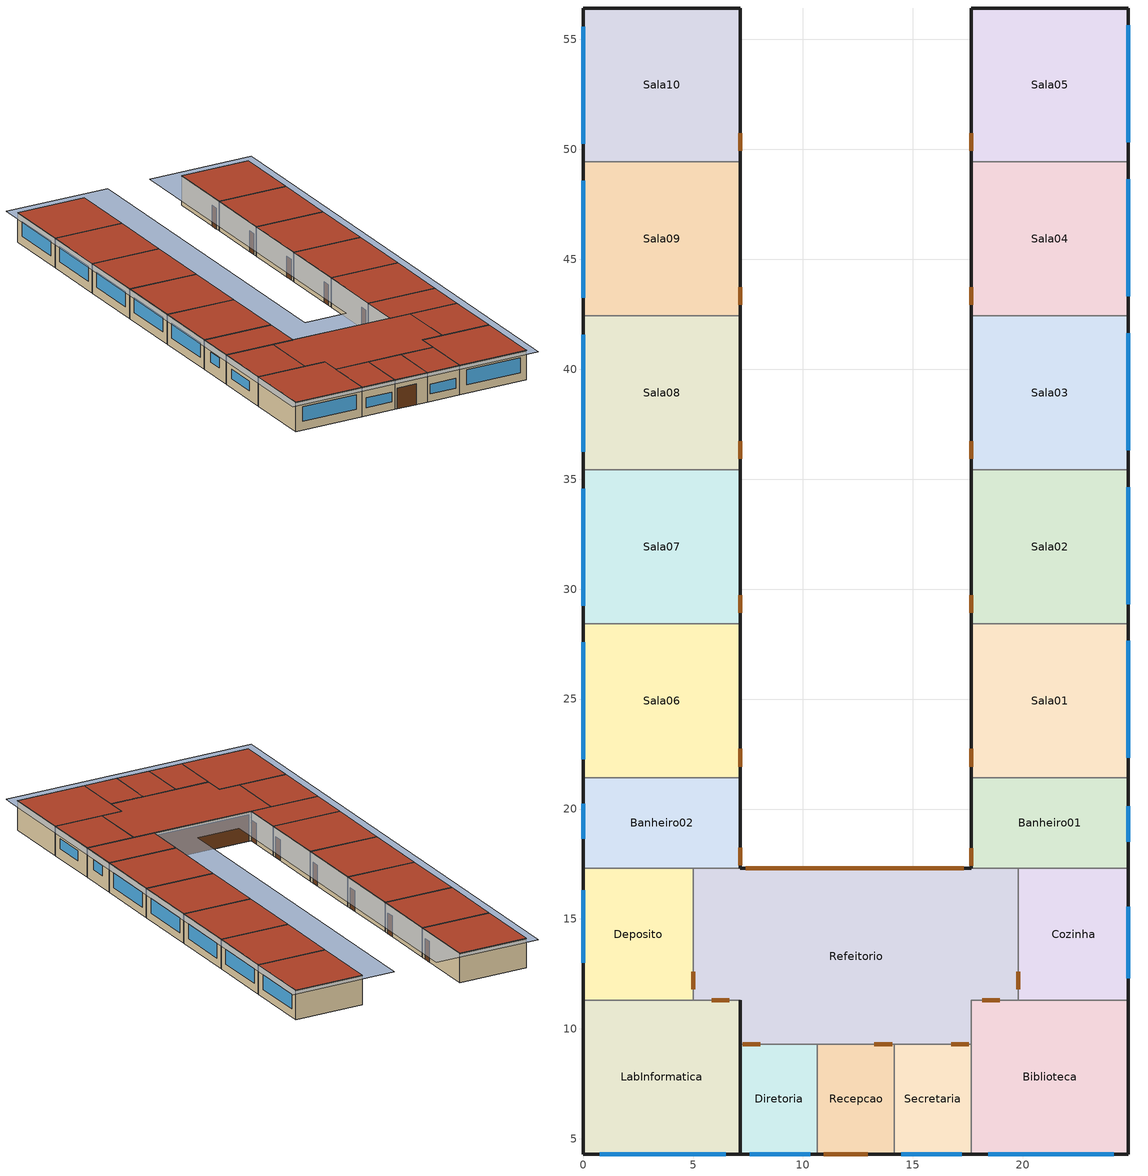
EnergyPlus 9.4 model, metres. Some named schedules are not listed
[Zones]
Banheiro01
 floor othersideconditionsmodel (Laje): 24.8,21.43 24.8,17.31 17.65,17.31 17.65,21.43 z0
 wall outside (Parede): 24.8,17.31 24.8,21.43 / 17.65,21.43 17.65,17.31 z0:3
 wall to Cozinha (Parede): 19.8,17.31 24.8,17.31 z0:3
 wall to Refeitorio (Parede): 17.65,17.31 19.8,17.31 z0:3
 wall to Sala01 (Parede): 24.8,21.43 17.65,21.43 z0:3
 window (VidroSimples): 24.8,18.52 24.8,20.12 z1.23:2.23
 door (PortaMadeira): 17.65,18.21 17.65,17.41 z0:2.1
 roof outside (Cobertura): 24.8,17.31 24.8,21.43 17.65,21.43 17.65,17.31 z3
Banheiro02
 floor othersideconditionsmodel (Laje): 7.15,21.43 7.15,17.31 0,17.31 0,21.43 z0
 wall outside (Parede): 0,21.43 0,17.31 / 7.15,17.31 7.15,21.43 z0:3
 wall to Sala06 (Parede): 7.15,21.43 0,21.43 z0:3
 wall to Refeitorio (Parede): 5,17.31 7.15,17.31 z0:3
 wall to Deposito (Parede): 0,17.31 5,17.31 z0:3
 window (VidroSimples): 0,20.25 0,18.65 z1.19:2.19
 door (PortaMadeira): 7.15,17.44 7.15,18.24 z0:2.1
 roof outside (Cobertura): 7.15,17.31 7.15,21.43 0,21.43 0,17.31 z3
Biblioteca
 floor othersideconditionsmodel (Laje): 24.8,11.31 24.8,4.31 17.65,4.31 17.65,11.31 z0
 wall outside (Parede): 17.65,4.31 24.8,4.31 24.8,11.31 z0:3
 wall to Refeitorio (Parede): 19.8,11.31 17.65,11.31 17.65,9.31 z0:3
 wall to Secretaria (Parede): 17.65,9.31 17.65,4.31 z0:3
 wall to Cozinha (Parede): 24.8,11.31 19.8,11.31 z0:3
 window (VidroSimples): 18.42,4.31 24.14,4.31 z0.88:2.38
 door inside (PortaMadeira): 18.95,11.31 18.15,11.31 z0:2.1
 roof outside (Cobertura): 24.8,4.31 24.8,11.31 17.65,11.31 17.65,4.31 z3
Cozinha
 floor othersideconditionsmodel (Laje): 24.8,17.31 24.8,11.31 19.8,11.31 19.8,17.31 z0
 wall outside (Parede): 24.8,11.31 24.8,17.31 z0:3
 wall to Refeitorio (Parede): 19.8,17.31 19.8,11.31 z0:3
 window (VidroSimples): 24.8,12.31 24.8,15.56 z1.07:2.07
 door inside (PortaMadeira): 19.8,12.61 19.8,11.81 z0:2.1
 roof outside (Cobertura): 24.8,11.31 24.8,17.31 19.8,17.31 19.8,11.31 z3
Deposito
 floor othersideconditionsmodel (Laje): 5,17.31 5,11.31 0,11.31 0,17.31 z0
 wall outside (Parede): 0,17.31 0,11.31 z0:3
 wall to LabInformatica (Parede): 0,11.31 5,11.31 z0:3
 wall to Refeitorio (Parede): 5,11.31 5,17.31 z0:3
 window (VidroSimples): 0,16.3 0,13.02 z0.93:1.93
 door inside (PortaMadeira): 5,11.81 5,12.61 z0:2.1
 roof outside (Cobertura): 5,11.31 5,17.31 0,17.31 0,11.31 z3
Diretoria
 floor othersideconditionsmodel (Laje): 10.65,9.31 10.65,4.31 7.15,4.31 7.15,9.31 z0
 wall outside (Parede): 7.15,9.31 7.15,4.31 10.65,4.31 z0:3
 wall to Refeitorio (Parede): 10.65,9.31 7.15,9.31 z0:3
 wall to Recepcao (Parede): 10.65,4.31 10.65,9.31 z0:3
 window (VidroSimples): 7.57,4.31 10.33,4.31 z0.83:1.83
 door inside (PortaMadeira): 8.05,9.31 7.25,9.31 z0:2.1
 roof outside (Cobertura): 10.65,4.31 10.65,9.31 7.15,9.31 7.15,4.31 z3
LabInformatica
 floor othersideconditionsmodel (Laje): 7.15,11.31 7.15,4.31 0,4.31 0,11.31 z0
 wall outside (Parede): 0,11.31 0,4.31 7.15,4.31 7.15,11.31 z0:3
 wall to Refeitorio (Parede): 7.15,11.31 5,11.31 z0:3
 window (VidroSimples): 0.77,4.31 6.49,4.31 z0.88:2.38
 door inside (PortaMadeira): 6.65,11.31 5.85,11.31 z0:2.1
 roof outside (Cobertura): 7.15,4.31 7.15,11.31 0,11.31 0,4.31 z3
Recepcao
 floor othersideconditionsmodel (Laje): 14.15,9.31 14.15,4.31 10.65,4.31 10.65,9.31 z0
 wall outside (Parede): 10.65,4.31 14.15,4.31 z0:3
 wall to Secretaria (Parede): 14.15,4.31 14.15,9.31 z0:3
 wall to Refeitorio (Parede): 14.15,9.31 10.65,9.31 z0:3
 door (PortaMadeira): 10.93,4.31 12.93,4.31 z0:2.1
 door inside (PortaMadeira): 14.05,9.31 13.25,9.31 z0:2.1
 roof outside (Cobertura): 14.15,4.31 14.15,9.31 10.65,9.31 10.65,4.31 z3
Refeitorio
 floor othersideconditionsmodel (Laje): 19.8,17.31 19.8,11.31 17.65,11.31 17.65,9.31 7.15,9.31 7.15,11.31 5,11.31 5,17.31 z0
 wall outside (Parede): 7.15,11.31 7.15,9.31 / 17.65,17.31 7.15,17.31 z0:3
 wall to Secretaria (Parede): 14.15,9.31 17.65,9.31 z0:3
 door inside (PortaMadeira): 16.75,9.31 17.55,9.31 / 5.85,11.31 6.65,11.31 / 13.25,9.31 14.05,9.31 / 7.25,9.31 8.05,9.31 z0:2.1
 door (PortaMadeira): 17.31,17.31 7.4,17.31 z0:2.68
 roof outside (Cobertura): 17.65,9.31 17.65,11.31 19.8,11.31 19.8,17.31 5,17.31 5,11.31 7.15,11.31 7.15,9.31 z3
Sala01
 floor othersideconditionsmodel (Laje): 24.8,28.43 24.8,21.43 17.65,21.43 17.65,28.43 z0
 wall outside (Parede): 24.8,21.43 24.8,28.43 / 17.65,28.43 17.65,21.43 z0:3
 wall to Sala02 (Parede): 24.8,28.43 17.65,28.43 z0:3
 window (VidroSimples): 24.8,22.32 24.8,27.64 z0.8:2.3
 door (PortaMadeira): 17.65,22.73 17.65,21.93 z0:2.1
 roof outside (Cobertura): 24.8,21.43 24.8,28.43 17.65,28.43 17.65,21.43 z3
Sala02
 floor othersideconditionsmodel (Laje): 24.8,35.43 24.8,28.43 17.65,28.43 17.65,35.43 z0
 wall outside (Parede): 17.65,35.43 17.65,28.43 / 24.8,28.43 24.8,35.43 z0:3
 wall to Sala03 (Parede): 24.8,35.43 17.65,35.43 z0:3
 window (VidroSimples): 24.8,29.32 24.8,34.64 z0.8:2.3
 door (PortaMadeira): 17.65,29.73 17.65,28.93 z0:2.1
 roof outside (Cobertura): 24.8,28.43 24.8,35.43 17.65,35.43 17.65,28.43 z3
Sala03
 floor othersideconditionsmodel (Laje): 24.8,42.43 24.8,35.43 17.65,35.43 17.65,42.43 z0
 wall outside (Parede): 24.8,35.43 24.8,42.43 / 17.65,42.43 17.65,35.43 z0:3
 wall to Sala04 (Parede): 24.8,42.43 17.65,42.43 z0:3
 window (VidroSimples): 24.8,36.32 24.8,41.64 z0.8:2.3
 door (PortaMadeira): 17.65,36.73 17.65,35.93 z0:2.1
 roof outside (Cobertura): 24.8,35.43 24.8,42.43 17.65,42.43 17.65,35.43 z3
Sala04
 floor othersideconditionsmodel (Laje): 24.8,49.43 24.8,42.43 17.65,42.43 17.65,49.43 z0
 wall outside (Parede): 24.8,42.43 24.8,49.43 / 17.65,49.43 17.65,42.43 z0:3
 wall to Sala05 (Parede): 24.8,49.43 17.65,49.43 z0:3
 window (VidroSimples): 24.8,43.32 24.8,48.64 z0.8:2.3
 door (PortaMadeira): 17.65,43.73 17.65,42.93 z0:2.1
 roof outside (Cobertura): 24.8,42.43 24.8,49.43 17.65,49.43 17.65,42.43 z3
Sala05
 floor othersideconditionsmodel (Laje): 24.8,56.43 24.8,49.43 17.65,49.43 17.65,56.43 z0
 wall outside (Parede): 24.8,49.43 24.8,56.43 17.65,56.43 17.65,49.43 z0:3
 window (VidroSimples): 24.8,50.32 24.8,55.64 z0.8:2.3
 door (PortaMadeira): 17.65,50.73 17.65,49.93 z0:2.1
 roof outside (Cobertura): 24.8,49.43 24.8,56.43 17.65,56.43 17.65,49.43 z3
Sala06
 floor othersideconditionsmodel (Laje): 7.15,28.43 7.15,21.43 0,21.43 0,28.43 z0
 wall outside (Parede): 0,28.43 0,21.43 / 7.15,21.43 7.15,28.43 z0:3
 wall to Sala07 (Parede): 7.15,28.43 0,28.43 z0:3
 window (VidroSimples): 0,27.58 0,22.26 z0.91:2.41
 door (PortaMadeira): 7.15,21.93 7.15,22.73 z0:2.1
 roof outside (Cobertura): 7.15,21.43 7.15,28.43 0,28.43 0,21.43 z3
Sala07
 floor othersideconditionsmodel (Laje): 7.15,35.43 7.15,28.43 0,28.43 0,35.43 z0
 wall outside (Parede): 0,35.43 0,28.43 / 7.15,28.43 7.15,35.43 z0:3
 wall to Sala08 (Parede): 7.15,35.43 0,35.43 z0:3
 window (VidroSimples): 0,34.58 0,29.26 z0.91:2.41
 door (PortaMadeira): 7.15,28.93 7.15,29.73 z0:2.1
 roof outside (Cobertura): 7.15,28.43 7.15,35.43 0,35.43 0,28.43 z3
Sala08
 floor othersideconditionsmodel (Laje): 7.15,42.43 7.15,35.43 0,35.43 0,42.43 z0
 wall outside (Parede): 0,42.43 0,35.43 / 7.15,35.43 7.15,42.43 z0:3
 wall to Sala09 (Parede): 7.15,42.43 0,42.43 z0:3
 window (VidroSimples): 0,41.58 0,36.26 z0.91:2.41
 door (PortaMadeira): 7.15,35.93 7.15,36.73 z0:2.1
 roof outside (Cobertura): 7.15,35.43 7.15,42.43 0,42.43 0,35.43 z3
Sala09
 floor othersideconditionsmodel (Laje): 7.15,49.43 7.15,42.43 0,42.43 0,49.43 z0
 wall outside (Parede): 0,49.43 0,42.43 / 7.15,42.43 7.15,49.43 z0:3
 wall to Sala10 (Parede): 7.15,49.43 0,49.43 z0:3
 window (VidroSimples): 0,48.58 0,43.26 z0.91:2.41
 door (PortaMadeira): 7.15,42.93 7.15,43.73 z0:2.1
 roof outside (Cobertura): 7.15,42.43 7.15,49.43 0,49.43 0,42.43 z3
Sala10
 floor othersideconditionsmodel (Laje): 7.15,56.43 7.15,49.43 0,49.43 0,56.43 z0
 wall outside (Parede): 7.15,49.43 7.15,56.43 0,56.43 0,49.43 z0:3
 window (VidroSimples): 0,55.58 0,50.26 z0.91:2.41
 door (PortaMadeira): 7.15,49.93 7.15,50.73 z0:2.1
 roof outside (Cobertura): 7.15,49.43 7.15,56.43 0,56.43 0,49.43 z3
Secretaria
 floor othersideconditionsmodel (Laje): 17.65,9.31 17.65,4.31 14.15,4.31 14.15,9.31 z0
 wall outside (Parede): 14.15,4.31 17.65,4.31 z0:3
 window (VidroSimples): 14.47,4.31 17.23,4.31 z0.76:1.76
 roof outside (Cobertura): 17.65,4.31 17.65,9.31 14.15,9.31 14.15,4.31 z3
shading: 25.6,3.51 25.6,4.31 0,4.31 0,56.43 7.15,56.43 7.15,17.31 17.65,17.31 17.65,56.43 24.8,56.43 24.8,4.31 25.6,4.31 25.6,57.23 14.65,57.23 14.65,20.31 10.15,20.31 10.15,57.23 -0.8,57.23 -0.8,3.51 z3
[Building]
Educational: North Axis {deg}=0; Terrain=City; Loads Convergence Tolerance Value {W}=0.04; Temperature Convergence Tolerance Value {deltaC}=0.4; Solar Distribution=FullInteriorAndExterior; Maximum Number of Warmup Days=25; Minimum Number of Warmup Days=6
[SizingPeriod:WeatherFileDays]
Anual: Begin Month=1; Begin Day of Month=1; End Month=12; End Day of Month=31; Day of Week for Start Day=Monday; Use Weather File Daylight Saving Period=No; Use Weather File Rain and Snow Indicators=No
[Site:GroundTemperature:Undisturbed:FiniteDifference]
FiniteDiff: 1.5, 1250, 1500, 30, 50, 0.4
[Site:GroundDomain:Slab]
GroundDomain: 10, 1, 5, 1.5, 1250, 1500, 30, 50, Site:GroundTemperature:Undisturbed:FiniteDifference, FiniteDiff, 0.4, GroundCoupledOSCM, OnGrade, No, Full, No, Timestep, 1.6, 6
[Material] Thermal Absorptance=0.9
Name | Roughness | Thickness {m} | Conductivity {W/m-K} | Density {kg/m3} | Specific Heat {J/kg-K} | Solar Absorptance | Visible Absorptance
argamassa_interna | Rough | 0.025 | 1.15 | 2000 | 1000 | 0.5 | 0.5
Ceramica_tijolo(14x19x29) | Rough | 0.0165 | 0.9 | 1600 | 920 | 0.7 | 0.7
Ceramica_laje_tavela(24x7x20) | Rough | 0.012 | 1.05 | 2000 | 920 | 0.7 | 0.7
Piso_ceramico | Rough | 0.0075 | 1.05 | 2000 | 920 | 0.4 | 0.4
argamassa_laje_pre-moldada | Rough | 0.01 | 1.15 | 2000 | 1000 | 0.2 | 0.2
Ceramica telha pre-moldada | Rough | 0.01 | 1.05 | 2000 | 920 | 0.65 | 0.65
Concreto_laje_pre-moldada | Rough | 0.04 | 1.75 | 2200 | 1000 | 0.7 | 0.7
Madeira30mm | MediumRough | 0.03 | 0.29 | 800 | 1340 | 0.7 | 0.7
ConcretoLajeMacica | Rough | 0.1 | 1.15 | 2200 | 1000 | 0.7 | 0.7
ContrapisoLaje2cm | Rough | 0.02 | 1.15 | 2000 | 1000 | 0.7 | 0.7
[Material:AirGap]
Name | Thermal Resistance {m2-K/W}
Camara_ar_tijolo(14x19x29) | 0.297
Camara_ar_laje(tavela) | 0.81
Camara_ar(atico_telhado) | 0.21
[WindowMaterial:SimpleGlazingSystem]
VidFS0.87: U-Factor {W/m2-K}=5.7; Solar Heat Gain Coefficient=0.87
[Construction]
Parede: argamassa_interna, Ceramica_tijolo(14x19x29), Camara_ar_tijolo(14x19x29), Ceramica_tijolo(14x19x29), argamassa_interna
Cobertura: Ceramica telha pre-moldada, Camara_ar(atico_telhado), Concreto_laje_pre-moldada, Ceramica_laje_tavela(24x7x20), Camara_ar_laje(tavela), Ceramica_laje_tavela(24x7x20), argamassa_laje_pre-moldada
VidroSimples: VidFS0.87
PortaMadeira: Madeira30mm
Laje: ConcretoLajeMacica, ContrapisoLaje2cm, Piso_ceramico
[Zone]
Banheiro01; Banheiro02; Biblioteca; Cozinha; Deposito; Diretoria; LabInformatica; Recepcao; Refeitorio; Sala01; Sala02; Sala03; Sala04; Sala05; Sala06; Sala07; Sala08; Sala09; Sala10; Secretaria
[SurfaceProperty:OtherSideConditionsModel]
GroundCoupledOSCM: Type of Modeling=GroundCoupledSurface
[People] Fraction Radiant=0.3
Name | Zone or ZoneList | Number of People Schedule | Number of People Calculation Method | People per Zone Floor Area {person/m2} | Activity Level Schedule | Number of People
Ocupacao_Sala01 | Sala01 | Sch_OcupSala | People/Area | =$STU | Sch_AtivSala
Ocupacao_Sala02 | Sala02 | Sch_OcupSala | People/Area | =$STU | Sch_AtivSala
Ocupacao_Sala03 | Sala03 | Sch_OcupSala | People/Area | =$STU | Sch_AtivSala
Ocupacao_Sala04 | Sala04 | Sch_OcupSala | People/Area | =$STU | Sch_AtivSala
Ocupacao_Sala05 | Sala05 | Sch_OcupSala | People/Area | =$STU | Sch_AtivSala
Ocupacao_Sala06 | Sala06 | Sch_OcupSala | People/Area | =$STU | Sch_AtivSala
Ocupacao_Sala07 | Sala07 | Sch_OcupSala | People/Area | =$STU | Sch_AtivSala
Ocupacao_Sala08 | Sala08 | Sch_OcupSala | People/Area | =$STU | Sch_AtivSala
Ocupacao_Sala09 | Sala09 | Sch_OcupSala | People/Area | =$STU | Sch_AtivSala
Ocupacao_Sala10 | Sala10 | Sch_OcupSala | People/Area | =$STU | Sch_AtivSala
Ocupacao_LabInformatica | LabInformatica | Sch_OcupSala | People |  | Sch_AtivSala | 10
Ocupacao_Biblioteca | Biblioteca | Sch_OcupSala | People |  | Sch_AtivSala | 7
Ocupacao_Diretoria | Diretoria | Sch_OcupAdm | People |  | Sch_AtivAdm | 3
Ocupacao_Secretaria | Secretaria | Sch_OcupAdm | People |  | Sch_AtivAdm | 3
[Lights]
IlumCozinha: Zone or ZoneList=Cozinha; Schedule=Sch_IlumAdm; Design Level Calculation Method=Watts/Area; Watts per Zone Floor Area {W/m2}==$LPD; Return Air Fraction=0; Fraction Radiant=0.32; Fraction Visible=0.23; Fraction Replaceable=1; Return Air Fraction Calculated from Plenum Temperature=No
[ElectricEquipment]
EquipamentosCozinha: Zone or ZoneList=Cozinha; Schedule=Sch_OcupAdm; Design Level Calculation Method=Watts/Area; Watts per Zone Floor Area {W/m2}==$EPD; Fraction Latent=0; Fraction Radiant=0.3; Fraction Lost=0
[HVACTemplate:Thermostat]
Termostato: Constant Heating Setpoint {C}=18; Constant Cooling Setpoint {C}=26
[HVACTemplate:Zone:IdealLoadsAirSystem] Template Thermostat=Termostato; Maximum Heating Supply Air Temperature {C}=50; Minimum Cooling Supply Air Temperature {C}=12; Maximum Heating Supply Air Humidity Ratio {kgWater/kgDryAir}=0.0156; Minimum Cooling Supply Air Humidity Ratio {kgWater/kgDryAir}=0.0077; Heating Limit=NoLimit; Cooling Limit=NoLimit; Dehumidification Control Type=None; Cooling Sensible Heat Ratio=0.7; Humidification Control Type=None; Outdoor Air Method=None; Demand Controlled Ventilation Type=None; Outdoor Air Economizer Type=NoEconomizer; Heat Recovery Type=None; Sensible Heat Recovery Effectiveness=0.7; Latent Heat Recovery Effectiveness=0.65
Name | System Availability Schedule
Biblioteca | HVAC_Biblioteca
Diretoria | HVAC_Diretoria
LabInformatica | HVAC_LabInformatica
Sala01 | HVAC_Sala01
Sala02 | HVAC_Sala02
Sala03 | HVAC_Sala03
Sala04 | HVAC_Sala04
Sala05 | HVAC_Sala05
Sala06 | HVAC_Sala06
Sala07 | HVAC_Sala07
Sala08 | HVAC_Sala08
Sala09 | HVAC_Sala09
Sala10 | HVAC_Sala10
Secretaria | HVAC_Secretaria
[EnergyManagementSystem:Sensor]
Name | Output:Variable or Output:Meter Index Key | Output:Variable or Output:Meter
Temp_Sala01 | Sala01 | Zone Operative Temperature
Temp_Sala02 | Sala02 | Zone Operative Temperature
Temp_Sala03 | Sala03 | Zone Operative Temperature
Temp_Sala04 | Sala04 | Zone Operative Temperature
Temp_Sala05 | Sala05 | Zone Operative Temperature
Temp_Sala06 | Sala06 | Zone Operative Temperature
Temp_Sala07 | Sala07 | Zone Operative Temperature
Temp_Sala08 | Sala08 | Zone Operative Temperature
Temp_Sala09 | Sala09 | Zone Operative Temperature
Temp_Sala10 | Sala10 | Zone Operative Temperature
Temp_LabInformatica | LabInformatica | Zone Operative Temperature
Temp_Biblioteca | Biblioteca | Zone Operative Temperature
Temp_Diretoria | Diretoria | Zone Operative Temperature
Temp_Secretaria | Secretaria | Zone Operative Temperature
Ocupacao_Sala01 | Ocupacao_Sala01 | People Occupant Count
Ocupacao_Sala02 | Ocupacao_Sala02 | People Occupant Count
Ocupacao_Sala03 | Ocupacao_Sala03 | People Occupant Count
Ocupacao_Sala04 | Ocupacao_Sala04 | People Occupant Count
Ocupacao_Sala05 | Ocupacao_Sala05 | People Occupant Count
Ocupacao_Sala06 | Ocupacao_Sala06 | People Occupant Count
Ocupacao_Sala07 | Ocupacao_Sala07 | People Occupant Count
Ocupacao_Sala08 | Ocupacao_Sala08 | People Occupant Count
Ocupacao_Sala09 | Ocupacao_Sala09 | People Occupant Count
Ocupacao_Sala10 | Ocupacao_Sala10 | People Occupant Count
Ocupacao_LabInformatica | Ocupacao_LabInformatica | People Occupant Count
Ocupacao_Biblioteca | Ocupacao_Biblioteca | People Occupant Count
Ocupacao_Diretoria | Ocupacao_Diretoria | People Occupant Count
Ocupacao_Secretaria | Ocupacao_Secretaria | People Occupant Count
Temp_Ext | Environment | Site Outdoor Air Drybulb Temperature
Tar_Sala01 | Sala01 | Zone Mean Air Temperature
Tar_Sala02 | Sala02 | Zone Mean Air Temperature
Tar_Sala03 | Sala03 | Zone Mean Air Temperature
Tar_Sala04 | Sala04 | Zone Mean Air Temperature
Tar_Sala05 | Sala05 | Zone Mean Air Temperature
Tar_Sala06 | Sala06 | Zone Mean Air Temperature
Tar_Sala07 | Sala07 | Zone Mean Air Temperature
Tar_Sala08 | Sala08 | Zone Mean Air Temperature
Tar_Sala09 | Sala09 | Zone Mean Air Temperature
Tar_Sala10 | Sala10 | Zone Mean Air Temperature
Tar_LabInformatica | LabInformatica | Zone Mean Air Temperature
Tar_Biblioteca | Biblioteca | Zone Mean Air Temperature
Tar_Diretoria | Diretoria | Zone Mean Air Temperature
Tar_Secretaria | Secretaria | Zone Mean Air Temperature
Sensor_HVACS01 | HVAC_Sala01 | Schedule Value
Sensor_HVACS02 | HVAC_Sala02 | Schedule Value
Sensor_HVACS03 | HVAC_Sala03 | Schedule Value
Sensor_HVACS04 | HVAC_Sala04 | Schedule Value
Sensor_HVACS05 | HVAC_Sala05 | Schedule Value
Sensor_HVACS06 | HVAC_Sala06 | Schedule Value
Sensor_HVACS07 | HVAC_Sala07 | Schedule Value
Sensor_HVACS08 | HVAC_Sala08 | Schedule Value
Sensor_HVACS09 | HVAC_Sala09 | Schedule Value
Sensor_HVACS10 | HVAC_Sala10 | Schedule Value
Sensor_HVACLabInformatica | HVAC_LabInformatica | Schedule Value
Sensor_HVACBiblioteca | HVAC_Biblioteca | Schedule Value
Sensor_HVACDiretoria | HVAC_Diretoria | Schedule Value
Sensor_HVACSecretaria | HVAC_Secretaria | Schedule Value
[EnergyManagementSystem:Actuator] Actuated Component Type=Schedule:Constant; Actuated Component Control Type=Schedule Value
Name | Actuated Component Unique
Controle_HVAC_Sala01 | HVAC_Sala01
Controle_HVAC_Sala02 | HVAC_Sala02
Controle_HVAC_Sala03 | HVAC_Sala03
Controle_HVAC_Sala04 | HVAC_Sala04
Controle_HVAC_Sala05 | HVAC_Sala05
Controle_HVAC_Sala06 | HVAC_Sala06
Controle_HVAC_Sala07 | HVAC_Sala07
Controle_HVAC_Sala08 | HVAC_Sala08
Controle_HVAC_Sala09 | HVAC_Sala09
Controle_HVAC_Sala10 | HVAC_Sala10
Controle_HVAC_Diretoria | HVAC_Diretoria
Controle_HVAC_Secretaria | HVAC_Secretaria
Controle_HVAC_LabInformatica | HVAC_LabInformatica
Controle_HVAC_Biblioteca | HVAC_Biblioteca
Controle_VN_Sala01 | VN_Sala01
Controle_VN_Sala02 | VN_Sala02
Controle_VN_Sala03 | VN_Sala03
Controle_VN_Sala04 | VN_Sala04
Controle_VN_Sala05 | VN_Sala05
Controle_VN_Sala06 | VN_Sala06
Controle_VN_Sala07 | VN_Sala07
Controle_VN_Sala08 | VN_Sala08
Controle_VN_Sala09 | VN_Sala09
Controle_VN_Sala10 | VN_Sala10
Controle_VN_Diretoria | VN_Diretoria
Controle_VN_Secretaria | VN_Secretaria
Controle_VN_LabInformatica | VN_LabInformatica
Controle_VN_Biblioteca | VN_Biblioteca
[EnergyManagementSystem:ProgramCallingManager]
Meu Controle HVAC: BeginTimestepBeforePredictor; CompSala01Ativo; CompSala02Ativo; CompSala03Ativo; CompSala04Ativo; CompSala05Ativo; CompSala06Ativo; CompSala07Ativo; CompSala08Ativo; CompSala09Ativo; CompSala10Ativo; CompLabInformaticaAtivo; CompBibliotecaAtivo; CompSecretariaAtivo; CompDiretoriaAtivo
[EnergyManagementSystem:Program]
CompSala01Ativo: SET Temp_Conf = ((Temp_Sala01 >= 26) || (Temp_Sala01 <= 16)); IF (Ocupacao_Sala01 > 0) && (Temp_Conf == 1); Set Controle_HVAC_Sala01 = 1; Set Controle_VN_Sala01 = 0; ELSEIF ((Ocupacao_Sala01 > 0) && (Sensor_HVACS01 > 0)); Set Controle_HVAC_Sala01 = 1; Set Controle_VN_Sala01 = 0; ELSEIF (Ocupacao_Sala01 > 0); Set Controle_HVAC_Sala01 = 0; IF ((Temp_Ext<Tar_Sala01) && (Temp_Ext>19)); Set Controle_VN_Sala01 = 1; ELSEIF ((Temp_Ext>Tar_Sala01) && (Temp_Ext>19)); Set Controle_VN_Sala01 = 0; ELSEIF (Temp_Ext<19); Set Controle_VN_Sala01 = 0; ENDIF; ELSEIF (Ocupacao_Sala01 == 0); Set Controle_HVAC_Sala01 = 0; Set Controle_VN_Sala01 = 0; ENDIF
CompSala02Ativo: SET Temp_Conf = ((Temp_Sala02 >= 26) || (Temp_Sala02 <= 16)); IF (Ocupacao_Sala02 > 0) && (Temp_Conf == 1); Set Controle_HVAC_Sala02 = 1; Set Controle_VN_Sala02 = 0; ELSEIF ((Ocupacao_Sala02 > 0) && (Sensor_HVACS02 > 0)); Set Controle_HVAC_Sala02 = 1; Set Controle_VN_Sala02 = 0; ELSEIF (Ocupacao_Sala02 > 0); Set Controle_HVAC_Sala02 = 0; IF ((Temp_Ext<Tar_Sala02) && (Temp_Ext>19)); Set Controle_VN_Sala02 = 1; ELSEIF ((Temp_Ext>Tar_Sala02) && (Temp_Ext>19)); Set Controle_VN_Sala02 = 0; ELSEIF (Temp_Ext<19); Set Controle_VN_Sala02 = 0; ENDIF; ELSEIF (Ocupacao_Sala02 == 0); Set Controle_HVAC_Sala02 = 0; Set Controle_VN_Sala02 = 0; ENDIF
CompSala03Ativo: SET Temp_Conf = ((Temp_Sala03 >= 26) || (Temp_Sala03 <= 16)); IF (Ocupacao_Sala03 > 0) && (Temp_Conf == 1); Set Controle_HVAC_Sala03 = 1; Set Controle_VN_Sala03 = 0; ELSEIF ((Ocupacao_Sala03 > 0) && (Sensor_HVACS03 > 0)); Set Controle_HVAC_Sala03 = 1; Set Controle_VN_Sala03 = 0; ELSEIF (Ocupacao_Sala03 > 0); Set Controle_HVAC_Sala03 = 0; IF ((Temp_Ext<Tar_Sala03) && (Temp_Ext>19)); Set Controle_VN_Sala03 = 1; ELSEIF ((Temp_Ext>Tar_Sala03) && (Temp_Ext>19)); Set Controle_VN_Sala03 = 0; ELSEIF (Temp_Ext<19); Set Controle_VN_Sala03 = 0; ENDIF; ELSEIF (Ocupacao_Sala03 == 0); Set Controle_HVAC_Sala03 = 0; Set Controle_VN_Sala03 = 0; ENDIF
CompSala04Ativo: SET Temp_Conf = ((Temp_Sala04 >= 26) || (Temp_Sala04 <= 16)); IF (Ocupacao_Sala04 > 0) && (Temp_Conf == 1); Set Controle_HVAC_Sala04 = 1; Set Controle_VN_Sala04 = 0; ELSEIF ((Ocupacao_Sala04 > 0) && (Sensor_HVACS04 > 0)); Set Controle_HVAC_Sala04 = 1; Set Controle_VN_Sala04 = 0; ELSEIF (Ocupacao_Sala04 > 0); Set Controle_HVAC_Sala04 = 0; IF ((Temp_Ext<Tar_Sala04) && (Temp_Ext>19)); Set Controle_VN_Sala04 = 1; ELSEIF ((Temp_Ext>Tar_Sala04) && (Temp_Ext>19)); Set Controle_VN_Sala04 = 0; ELSEIF (Temp_Ext<19); Set Controle_VN_Sala04 = 0; ENDIF; ELSEIF (Ocupacao_Sala04 == 0); Set Controle_HVAC_Sala04 = 0; Set Controle_VN_Sala04 = 0; ENDIF
CompSala05Ativo: SET Temp_Conf = ((Temp_Sala05 >= 26) || (Temp_Sala05 <= 16)); IF (Ocupacao_Sala05 > 0) && (Temp_Conf == 1); Set Controle_HVAC_Sala05 = 1; Set Controle_VN_Sala05 = 0; ELSEIF ((Ocupacao_Sala05 > 0) && (Sensor_HVACS05 > 0)); Set Controle_HVAC_Sala05 = 1; Set Controle_VN_Sala05 = 0; ELSEIF (Ocupacao_Sala05 > 0); Set Controle_HVAC_Sala05 = 0; IF ((Temp_Ext<Tar_Sala05) && (Temp_Ext>19)); Set Controle_VN_Sala05 = 1; ELSEIF ((Temp_Ext>Tar_Sala05) && (Temp_Ext>19)); Set Controle_VN_Sala05 = 0; ELSEIF (Temp_Ext<19); Set Controle_VN_Sala05 = 0; ENDIF; ELSEIF (Ocupacao_Sala05 == 0); Set Controle_HVAC_Sala05 = 0; Set Controle_VN_Sala05 = 0; ENDIF
CompSala06Ativo: SET Temp_Conf = ((Temp_Sala06 >= 26) || (Temp_Sala06 <= 16)); IF (Ocupacao_Sala06 > 0) && (Temp_Conf == 1); Set Controle_HVAC_Sala06 = 1; Set Controle_VN_Sala06 = 0; ELSEIF ((Ocupacao_Sala06 > 0) && (Sensor_HVACS06 > 0)); Set Controle_HVAC_Sala06 = 1; Set Controle_VN_Sala06 = 0; ELSEIF (Ocupacao_Sala06 > 0); Set Controle_HVAC_Sala06 = 0; IF ((Temp_Ext<Tar_Sala06) && (Temp_Ext>19)); Set Controle_VN_Sala06 = 1; ELSEIF ((Temp_Ext>Tar_Sala06) && (Temp_Ext>19)); Set Controle_VN_Sala06 = 0; ELSEIF (Temp_Ext<19); Set Controle_VN_Sala06 = 0; ENDIF; ELSEIF (Ocupacao_Sala06 == 0); Set Controle_HVAC_Sala06 = 0; Set Controle_VN_Sala06 = 0; ENDIF
CompSala07Ativo: SET Temp_Conf = ((Temp_Sala07 >= 26) || (Temp_Sala07 <= 16)); IF (Ocupacao_Sala07 > 0) && (Temp_Conf == 1); Set Controle_HVAC_Sala07 = 1; Set Controle_VN_Sala07 = 0; ELSEIF ((Ocupacao_Sala07 > 0) && (Sensor_HVACS07 > 0)); Set Controle_HVAC_Sala07 = 1; Set Controle_VN_Sala07 = 0; ELSEIF (Ocupacao_Sala07 > 0); Set Controle_HVAC_Sala07 = 0; IF ((Temp_Ext<Tar_Sala07) && (Temp_Ext>19)); Set Controle_VN_Sala07 = 1; ELSEIF ((Temp_Ext>Tar_Sala07) && (Temp_Ext>19)); Set Controle_VN_Sala07 = 0; ELSEIF (Temp_Ext<19); Set Controle_VN_Sala07 = 0; ENDIF; ELSEIF (Ocupacao_Sala07 == 0); Set Controle_HVAC_Sala07 = 0; Set Controle_VN_Sala07 = 0; ENDIF
CompSala08Ativo: SET Temp_Conf = ((Temp_Sala08 >= 26) || (Temp_Sala08 <= 16)); IF (Ocupacao_Sala08 > 0) && (Temp_Conf == 1); Set Controle_HVAC_Sala08 = 1; Set Controle_VN_Sala08 = 0; ELSEIF ((Ocupacao_Sala08 > 0) && (Sensor_HVACS08 > 0)); Set Controle_HVAC_Sala08 = 1; Set Controle_VN_Sala08 = 0; ELSEIF (Ocupacao_Sala08 > 0); Set Controle_HVAC_Sala08 = 0; IF ((Temp_Ext<Tar_Sala08) && (Temp_Ext>19)); Set Controle_VN_Sala08 = 1; ELSEIF ((Temp_Ext>Tar_Sala08) && (Temp_Ext>19)); Set Controle_VN_Sala08 = 0; ELSEIF (Temp_Ext<19); Set Controle_VN_Sala08 = 0; ENDIF; ELSEIF (Ocupacao_Sala08 == 0); Set Controle_HVAC_Sala08 = 0; Set Controle_VN_Sala08 = 0; ENDIF
CompSala09Ativo: SET Temp_Conf = ((Temp_Sala09 >= 26) || (Temp_Sala09 <= 16)); IF (Ocupacao_Sala09 > 0) && (Temp_Conf == 1); Set Controle_HVAC_Sala09 = 1; Set Controle_VN_Sala09 = 0; ELSEIF ((Ocupacao_Sala09 > 0) && (Sensor_HVACS09 > 0)); Set Controle_HVAC_Sala09 = 1; Set Controle_VN_Sala09 = 0; ELSEIF (Ocupacao_Sala09 > 0); Set Controle_HVAC_Sala09 = 0; IF ((Temp_Ext<Tar_Sala09) && (Temp_Ext>19)); Set Controle_VN_Sala09 = 1; ELSEIF ((Temp_Ext>Tar_Sala09) && (Temp_Ext>19)); Set Controle_VN_Sala09 = 0; ELSEIF (Temp_Ext<19); Set Controle_VN_Sala09 = 0; ENDIF; ELSEIF (Ocupacao_Sala09 == 0); Set Controle_HVAC_Sala09 = 0; Set Controle_VN_Sala09 = 0; ENDIF
CompSala10Ativo: SET Temp_Conf = ((Temp_Sala10 >= 26) || (Temp_Sala10 <= 16)); IF (Ocupacao_Sala10 > 0) && (Temp_Conf == 1); Set Controle_HVAC_Sala10 = 1; Set Controle_VN_Sala10 = 0; ELSEIF ((Ocupacao_Sala10 > 0) && (Sensor_HVACS10 > 0)); Set Controle_HVAC_Sala10 = 1; Set Controle_VN_Sala10 = 0; ELSEIF (Ocupacao_Sala10 > 0); Set Controle_HVAC_Sala10 = 0; IF ((Temp_Ext<Tar_Sala10) && (Temp_Ext>19)); Set Controle_VN_Sala10 = 1; ELSEIF ((Temp_Ext>Tar_Sala10) && (Temp_Ext>19)); Set Controle_VN_Sala10 = 0; ELSEIF (Temp_Ext<19); Set Controle_VN_Sala10 = 0; ENDIF; ELSEIF (Ocupacao_Sala10 == 0); Set Controle_HVAC_Sala10 = 0; Set Controle_VN_Sala10 = 0; ENDIF
CompBibliotecaAtivo: SET Temp_Conf = ((Temp_Biblioteca >= 26) || (Temp_Biblioteca <= 16)); IF (Ocupacao_Biblioteca > 0) && (Temp_Conf == 1); Set Controle_HVAC_Biblioteca = 1; Set Controle_VN_Biblioteca = 0; ELSEIF ((Ocupacao_Biblioteca > 0) && (Sensor_HVACBiblioteca > 0)); Set Controle_HVAC_Biblioteca = 1; Set Controle_VN_Biblioteca = 0; ELSEIF (Ocupacao_Biblioteca > 0); Set Controle_HVAC_Biblioteca = 0; IF ((Temp_Ext<Tar_Biblioteca) && (Temp_Ext>19)); Set Controle_VN_Biblioteca = 1; ELSEIF ((Temp_Ext>Tar_Biblioteca) && (Temp_Ext>19)); Set Controle_VN_Biblioteca = 0; ELSEIF (Temp_Ext<19); Set Controle_VN_Biblioteca = 0; ENDIF; ELSEIF (Ocupacao_Biblioteca == 0); Set Controle_HVAC_Biblioteca = 0; Set Controle_VN_Biblioteca = 0; ENDIF
CompLabInformaticaAtivo: SET Temp_Conf = ((Temp_LabInformatica >= 26) || (Temp_LabInformatica <= 16)); IF (Ocupacao_LabInformatica > 0) && (Temp_Conf == 1); Set Controle_HVAC_LabInformatica = 1; Set Controle_VN_LabInformatica = 0; ELSEIF ((Ocupacao_LabInformatica > 0) && (Sensor_HVACLabInformatica > 0)); Set Controle_HVAC_LabInformatica = 1; Set Controle_VN_LabInformatica = 0; ELSEIF (Ocupacao_LabInformatica > 0); Set Controle_HVAC_LabInformatica = 0; IF ((Temp_Ext<Tar_LabInformatica) && (Temp_Ext>19)); Set Controle_VN_LabInformatica = 1; ELSEIF ((Temp_Ext>Tar_LabInformatica) && (Temp_Ext>19)); Set Controle_VN_LabInformatica = 0; ELSEIF (Temp_Ext<19); Set Controle_VN_LabInformatica = 0; ENDIF; ELSEIF (Ocupacao_LabInformatica == 0); Set Controle_HVAC_LabInformatica = 0; Set Controle_VN_LabInformatica = 0; ENDIF
CompDiretoriaAtivo: SET Temp_Conf = ((Temp_Diretoria >= 26) || (Temp_Diretoria <= 16)); IF (Ocupacao_Diretoria > 0) && (Temp_Conf == 1); Set Controle_HVAC_Diretoria = 1; Set Controle_VN_Diretoria = 0; ELSEIF ((Ocupacao_Diretoria > 0) && (Sensor_HVACDiretoria > 0)); Set Controle_HVAC_Diretoria = 1; Set Controle_VN_Diretoria = 0; ELSEIF (Ocupacao_Diretoria > 0); Set Controle_HVAC_Diretoria = 0; IF ((Temp_Ext<Tar_Diretoria) && (Temp_Ext>19)); Set Controle_VN_Diretoria = 1; ELSEIF ((Temp_Ext>Tar_Diretoria) && (Temp_Ext>19)); Set Controle_VN_Diretoria = 0; ELSEIF (Temp_Ext<19); Set Controle_VN_Diretoria = 0; ENDIF; ELSEIF (Ocupacao_Diretoria == 0); Set Controle_HVAC_Diretoria = 0; Set Controle_VN_Diretoria = 0; ENDIF
CompSecretariaAtivo: SET Temp_Conf = ((Temp_Secretaria >= 26) || (Temp_Secretaria <= 16)); IF (Ocupacao_Secretaria > 0) && (Temp_Conf == 1); Set Controle_HVAC_Secretaria = 1; Set Controle_VN_Secretaria = 0; ELSEIF ((Ocupacao_Secretaria > 0) && (Sensor_HVACSecretaria > 0)); Set Controle_HVAC_Secretaria = 1; Set Controle_VN_Secretaria = 0; ELSEIF (Ocupacao_Secretaria > 0); Set Controle_HVAC_Secretaria = 0; IF ((Temp_Ext<Tar_Secretaria) && (Temp_Ext>19)); Set Controle_VN_Secretaria = 1; ELSEIF ((Temp_Ext>Tar_Secretaria) && (Temp_Ext>19)); Set Controle_VN_Secretaria = 0; ELSEIF (Temp_Ext<19); Set Controle_VN_Secretaria = 0; ENDIF; ELSEIF (Ocupacao_Secretaria == 0); Set Controle_HVAC_Secretaria = 0; Set Controle_VN_Secretaria = 0; ENDIF
[Schedule:Compact]
Sch_AtivSala; Sch_AtivAdm: Through: 12/31, For:AllDays, Until: 24:00, 108
Sch_OcupSala: Through:02/28, For:alldays, Until:24:00, 0, Through: 11/30, For: weekdays, Until: 8:00, 0, Until: 12:00, 1, Until: 14:00, 0, Until: 18:00, 0, Until: 24:00, 0, For: allotherdays, Until: 24:00, 0, Through: 12/31, For: alldays, Until: 24:00, 0
Sch_OcupAdm; Sch_IlumAdm: Through:02/15, For:alldays, Until:24:00, 0, Through: 02/28, For: weekdays, Until: 8:00, 0, Until: 12:00, .5, Until: 13:00, 0, Until: 16:00, .5, Until: 24:00, 0, For: allotherdays, Until: 24:00, 0, Through: 11/30, For: weekdays, Until: 7:00, 0, Until: 12:00, 1, Until: 14:00, .5, Until: 19:00, 1, Until: 24:00, 0, For: allotherdays, Until: 24:00, 0, Through: 12/31, For: alldays, Until: 24:00, 0
[Schedule:Constant]
Name | Hourly Value
HVAC_Sala01; HVAC_Sala02; HVAC_Sala03; HVAC_Sala04; HVAC_Sala05; HVAC_Sala06; HVAC_Sala07; HVAC_Sala08; HVAC_Sala09; HVAC_Sala10; HVAC_Diretoria; HVAC_Secretaria; HVAC_LabInformatica; HVAC_Biblioteca | 0
VN_Sala01; VN_Sala02; VN_Sala03; VN_Sala04; VN_Sala05; VN_Sala06; VN_Sala07; VN_Sala08; VN_Sala09; VN_Sala10; VN_Diretoria; VN_Secretaria; VN_LabInformatica; VN_Biblioteca | 1
[AirflowNetwork:SimulationControl]
ModEscola: AirflowNetwork Control=MultizoneWithoutDistribution; Wind Pressure Coefficient Type=SurfaceAverageCalculation; Height Selection for Local Wind Pressure Calculation=OpeningHeight; Building Type=LowRise; Maximum Number of Iterations=500; Initialization Type=LinearInitializationMethod; Relative Airflow Convergence Tolerance=0.0001; Absolute Airflow Convergence Tolerance {kg/s}=0.000001; Convergence Acceleration Limit=-.5; Azimuth Angle of Long Axis of Building {deg}=0; Ratio of Building Width Along Short Axis to Width Along Long Axis=0.85; Height Dependence of External Node Temperature=No
[AirflowNetwork:MultiZone:Zone] Ventilation Control Mode=Temperature; Ventilation Control Zone Temperature Setpoint Schedule=TempVentilacao
Name | Venting Availability Schedule
Banheiro01 | VN_Banheiro01
Banheiro02 | VN_Banheiro02
Biblioteca | VN_Biblioteca
Cozinha | VN_Cozinha
Deposito | VN_Deposito
Diretoria | VN_Diretoria
LabInformatica | VN_LabInformatica
Refeitorio | VN_Refeitorio
Sala01 | VN_Sala01
Sala02 | VN_Sala02
Sala03 | VN_Sala03
Sala04 | VN_Sala04
Sala05 | VN_Sala05
Sala06 | VN_Sala06
Sala07 | VN_Sala07
Sala08 | VN_Sala08
Sala09 | VN_Sala09
Sala10 | VN_Sala10
Secretaria | VN_Secretaria
Recepcao | VN_Recepcao
[AirflowNetwork:MultiZone:Surface] Equivalent Rectangle Method=PolygonHeight; Equivalent Rectangle Aspect Ratio=1
Name | Leakage Component | Window/Door Opening Factor, or Crack Factor | Venting Availability Schedule
Janela_Banheiro01 | Janela | 0.8 | VN_Banheiro01
Porta_Banheiro01 | Porta | 1 | VN_Banheiro01
Janela_Banheiro02 | Janela | 0.8 | VN_Banheiro02
Porta_Banheiro02 | Porta | 1 | VN_Banheiro02
Porta_Biblioteca | Porta | 1 | VN_Biblioteca
Porta_Biblioteca | Janela | 1 | VN_Biblioteca
Porta_Cozinha | Porta | 1 | VN_Cozinha
Sub Surface 17 | Janela | 0.9 | VN_Cozinha
Porta_Deposito | Porta | 1 | VN_Deposito
Janela_Deposito | Janela | 0.9 | VN_Deposito
Porta_Diretoria | Porta | 1 | VN_Diretoria
Janela_Diretoria | Janela | 0.5 | VN_Diretoria
Porta_LabInformatica | Porta | 1 | VN_LabInformatica
Janela_LabInformatica | Janela | 0.5 | VN_LabInformatica
Porta01_Recepcao; Porta02_Recepcao | Porta | 1 | VN_Recepcao
Porta01_Refeitorio; Porta02_Refeitorio; Porta03_Refeitorio; Porta04_Refeitorio; Porta05_Refeitorio; Porta06_Refeitorio; Porta07_Refeitorio | Porta | 1 | VN_Refeitorio
Porta08_Refeitorio | Porta_Open | 1 | ABERTURA
Janela_Porta01 | Janela | 0.8 | VN_Sala01
Porta_Sala01 | Porta | 1 | VN_Sala01
Janela_Sala02 | Janela | 0.5 | VN_Sala02
Porta_Sala02 | Porta | 1 | VN_Sala02
Janela_Sala03 | Janela | 0.5 | VN_Sala03
Porta_Sala03 | Porta | 1 | VN_Sala03
Janela_Sala04 | Janela | 0.5 | VN_Sala04
Porta_Sala04 | Porta | 1 | VN_Sala04
Janela_Sala05 | Janela | 0.5 | VN_Sala05
Porta_Sala05 | Porta | 1 | VN_Sala05
Janela_Sala06 | Janela | 0.5 | VN_Sala06
Porta_Sala06 | Porta | 1 | VN_Sala06
Janela_Sala07 | Janela | 0.5 | VN_Sala07
Porta_Sala07 | Porta | 1 | VN_Sala07
Janela_Sala08 | Janela | 0.5 | VN_Sala08
Porta_Sala08 | Porta | 1 | VN_Sala08
Janela_Sala09 | Janela | 0.5 | VN_Sala09
Porta_Sala09 | Porta | 1 | VN_Sala09
Janela_Sala10 | Janela | 0.5 | VN_Sala10
Porta_Sala10 | Porta | 1 | VN_Sala10
Janela_Secretaria | Janela | 0.5 | VN_Secretaria
Porta_Secretaria | Porta | 1 | VN_Secretaria
[AirflowNetwork:MultiZone:Component:DetailedOpening] Type of Rectangular Large Vertical Opening (LVO)=NonPivoted; Extra Crack Length or Height of Pivoting Axis {m}=0; Number of Sets of Opening Factor Data=2; Opening Factor 1=0; Discharge Coefficient for Opening Factor 1=0.001; Width Factor for Opening Factor 1=0; Height Factor for Opening Factor 1=0; Start Height Factor for Opening Factor 1=0; Opening Factor 2=1; Discharge Coefficient for Opening Factor 2=0.6; Height Factor for Opening Factor 2=1; Start Height Factor for Opening Factor 2=0
Name | Air Mass Flow Coefficient When Opening is Closed {kg/s-m} | Air Mass Flow Exponent When Opening is Closed | Width Factor for Opening Factor 2
Porta | 0.0024 | 0.59 | 0.9
Janela | 0.00028 | 0.63 | 0.5
Porta_Open | 0.0024 | 1 | 0.9
